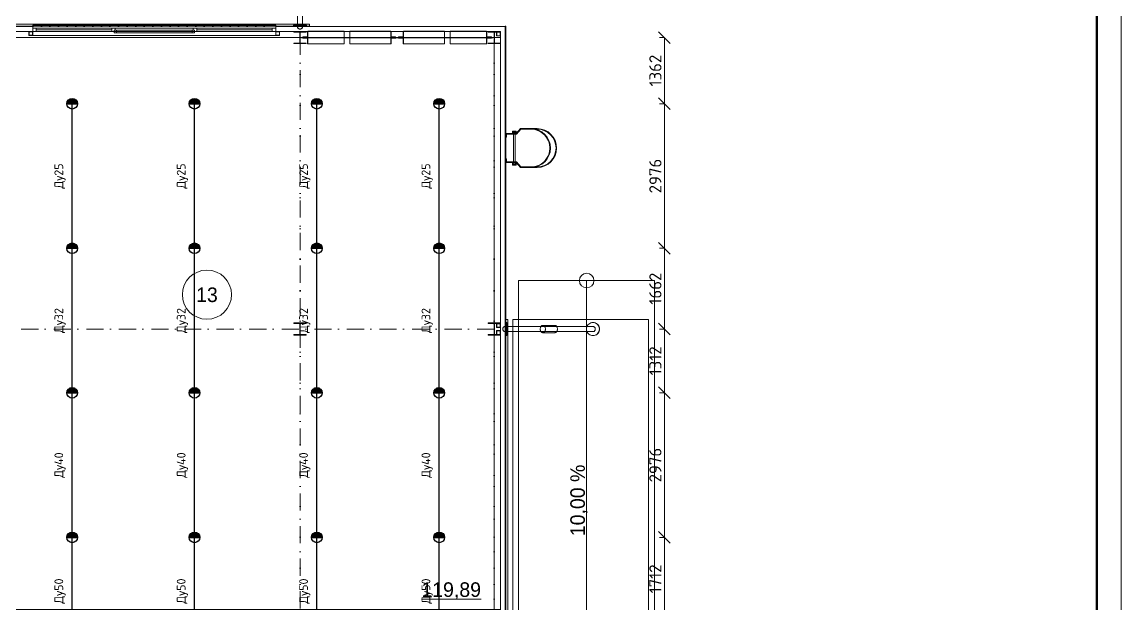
# Model space of a CAD drawing. Header units: millimetres. Extents: x 0 to 2118900, y -20000 to 84100.
# Drawn here: x 896277 to 918900, y 52340 to 64321 of the extents above; entities that cross this region are included whole.
import ezdxf
from ezdxf.enums import TextEntityAlignment as Align

# ---------------------------------------------------------------- set-up
doc = ezdxf.new("R2010")
doc.units = ezdxf.units.MM
for name, pattern in [('Dot & Dashed', [670.277762, 352.777767, -176.388884, 0, -141.111112]), ('Крупный пунктир', [634.99999, 0, -634.99999]), ('Пунктирная', [176.388884, 0, -176.388884])]:
    doc.linetypes.add(name, pattern=pattern)
for name, color, linetype, lineweight in [('АР_подоснова', 8, 'Continuous', 13), ('ПТ_В22_расп', 6, 'Continuous', 30), ('ПТ_оросители', 7, 'Continuous', 25), ('ПТ_размеры', 7, 'Continuous', 13), ('ПТ_рамка', 7, 'Continuous', 50), ('ПТ_рамка_тонк', 7, 'Continuous', 18), ('ПТ_текст', 7, 'Continuous', 18)]:
    doc.layers.add(name, color=color, linetype=linetype, lineweight=lineweight)
doc.styles.add('АР_текст_1', font='arial.ttf')
doc.styles.add('АР_текст_2', font='ARIALN.TTF')
doc.styles.add('ПТ', font='isocpeur.ttf')
doc.dimstyles.new('ПТ100', dxfattribs={"dimscale": 100, "dimtxt": 2.5, "dimasz": 1.2, "dimexe": 1, "dimexo": 0, "dimgap": 0.6, "dimtad": 1, "dimdec": 0, "dimtxsty": 'ПТ', "dimtsz": 1.2, "dimcen": 2.5, "dimclrd": 7, "dimclre": 7, "dimclrt": 7, "dimazin": 3, "dimtfac": 1, "dimtmove": 0, "dimatfit": 3, "dimlwd": 13, "dimlwe": 13, "dimarcsym": 0})

# ---------------------------------------------------------------- blocks, each defined once
blk = doc.blocks.new('Перекрытие_1101', base_point=(98125, 40125))
at = {"color": 0, "linetype": 'Continuous', "lineweight": -2, "flags": 128}
blk.add_lwpolyline([(98125, 40125), (51875, 40125), (51875, 29425), (46123, 29425), (46123, 40125), (-125, 40125), (-125, -125), (46125, -125), (46125, 10575), (51875, 10575), (51875, -125), (98125, -125)], close=True, dxfattribs=at)
blk = doc.blocks.new('Конструктор Кровли 27')
at = {"color": 0, "linetype": 'Continuous', "lineweight": -2, "flags": 128}
blk.add_lwpolyline([(0, 46123), (0, 0), (40000, 0), (40000, 46125), (29425, 46125), (29425, 51875), (40000, 51875), (40000, 98000), (0, 98000), (0, 51875), (10575, 51875), (10575, 46123)], close=True, dxfattribs=at)
blk = doc.blocks.new('Колонна SHS ГК 271')
at = {"color": 0, "linetype": 'Continuous', "lineweight": -2}
for p, q in [((40, 40), (-40, 40)), ((-40, 40), (-40, -40)), ((-36.4, -36.4), (-36.4, 36.4)), ((-36.4, 36.4), (36.4, 36.4)), ((36.4, 36.4), (36.4, -36.4)), ((40, -40), (40, 40)), ((-40, -40), (40, -40)), ((36.4, -36.4), (-36.4, -36.4))]:
    blk.add_line(p, q, dxfattribs=at)
blk = doc.blocks.new('Труба Квадратного Сечения ГК SHS 27_30')
at = {"color": 0, "linetype": 'Continuous', "lineweight": -2}
for p, q in [((2500, 40), (0, 40)), ((0, 40), (0, 0)), ((0, 0), (0, -40)), ((5000, 40), (2500, 40)), ((5000, 0), (5000, 40)), ((5000, -40), (5000, 0)), ((0, -40), (2500, -40)), ((2500, -40), (5000, -40))]:
    blk.add_line(p, q, dxfattribs=at)
blk = doc.blocks.new('Стена_550', base_point=(3803, 40236))
at = {"color": 0, "linetype": 'Continuous', "lineweight": -2}
blk.add_line((3803, 40237), (94198, 40237), dxfattribs=at)
at = {"color": 0, "linetype": 'Continuous', "lineweight": -2, "flags": 128}
for points in [[(94198, 40276), (3803, 40276)], [(94198, 40237), (94198, 40276)], [(3803, 40236), (94198, 40236)], [(94198, 40236), (94198, 40237)]]:
    blk.add_lwpolyline(points, dxfattribs=at)
blk = doc.blocks.new('Кладовая_13_13', base_point=(92645, 34680))
at = {"color": 0, "linetype": 'Continuous', "lineweight": -2}
blk.add_line((96498, 28437), (97726, 28437), dxfattribs=at)
for start, end in [(0, 180), (180, 0)]:
    blk.add_arc((92084, 34708), 506, start, end, dxfattribs=at)
at = {"color": 0, "lineweight": -2, "style": 'АР_текст_1'}
for tag, p in [('ROOM_NUMBER', (92084, 34706)), ('ROOM_AREA', (97112, 28637))]:
    blk.add_attdef(tag, text='', height=300, dxfattribs=at).set_placement(p, align=Align.MIDDLE_CENTER)
blk = doc.blocks.new('Перекрытие_912', base_point=(95650, 40004))
at = {"color": 0, "linetype": 'Continuous', "lineweight": -2, "flags": 128}
blk.add_lwpolyline([(95650, 40004), (96350, 40004), (96350, 39996), (95650, 39996)], close=True, dxfattribs=at)
blk = doc.blocks.new('Перекрытие_1012', base_point=(94030, 39996))
at = {"color": 0, "linetype": 'Continuous', "lineweight": -2, "flags": 128}
blk.add_lwpolyline([(94030, 39996), (94380, 39996), (94380, 40004), (94030, 40004)], close=True, dxfattribs=at)
blk = doc.blocks.new('Перекрытие_1111', base_point=(97620, 39996))
at = {"color": 0, "linetype": 'Continuous', "lineweight": -2, "flags": 128}
blk.add_lwpolyline([(97620, 39996), (97970, 39996), (97970, 40004), (97620, 40004)], close=True, dxfattribs=at)
blk = doc.blocks.new('Морф_510')
at = {"color": 0, "linetype": 'Continuous', "lineweight": -2, "flags": 128}
for points in [[(96734, 40004), (96734, 39996)], [(97321, 40004), (96734, 40004)], [(96734, 39996), (97321, 39996)], [(97321, 39996), (97321, 40004)]]:
    blk.add_lwpolyline(points, dxfattribs=at)
blk = doc.blocks.new('Морф_610')
at = {"color": 0, "linetype": 'Continuous', "lineweight": -2, "flags": 128}
for points in [[(94679, 40004), (95265, 40004)], [(94679, 39996), (94679, 40004)], [(95265, 39996), (94679, 39996)], [(95265, 40004), (95265, 39996)]]:
    blk.add_lwpolyline(points, dxfattribs=at)
blk = doc.blocks.new('Стена_760', base_point=(98225, 34003))
at = {"color": 0, "linetype": 'Continuous', "lineweight": -2, "flags": 128}
for points in [[(98235, 40225), (98225, 40225)], [(98225, 40225), (98225, 34003)], [(98235, 34003), (98235, 40225)], [(98225, 34003), (98235, 34003)]]:
    blk.add_lwpolyline(points, dxfattribs=at)
blk = doc.blocks.new('Стена_770', base_point=(98225, 34003))
at = {"color": 0, "linetype": 'Continuous', "lineweight": -2, "flags": 128}
for points in [[(98235, 40235), (98225, 40235)], [(98225, 40235), (98225, 34003)], [(98235, 34003), (98235, 40235)], [(98225, 34003), (98235, 34003)]]:
    blk.add_lwpolyline(points, dxfattribs=at)
blk = doc.blocks.new('Стена_780', base_point=(98225, 33998))
at = {"color": 0, "linetype": 'Continuous', "lineweight": -2, "flags": 128}
for points in [[(98225, 33998), (98225, 28003)], [(98235, 33998), (98225, 33998)], [(98235, 28003), (98235, 33998)], [(98225, 28003), (98235, 28003)]]:
    blk.add_lwpolyline(points, dxfattribs=at)
blk = doc.blocks.new('Стена_790', base_point=(98225, 33998))
at = {"color": 0, "linetype": 'Continuous', "lineweight": -2, "flags": 128}
for points in [[(98225, 33998), (98225, 28003)], [(98235, 33998), (98225, 33998)], [(98235, 28003), (98235, 33998)], [(98225, 28003), (98235, 28003)]]:
    blk.add_lwpolyline(points, dxfattribs=at)
blk = doc.blocks.new('Колонна Универсальная 270')
at = {"color": 0, "linetype": 'Continuous', "lineweight": -2}
for p, q in [((125, 125), (-125, 125)), ((-125, 125), (-125, 113)), ((-125, 113), (-4, 113)), ((-4, 113), (-4, -113)), ((4, -113), (4, 113)), ((4, 113), (125, 113)), ((125, 113), (125, 125)), ((-4, -113), (-125, -113)), ((-125, -113), (-125, -125)), ((-125, -125), (125, -125)), ((125, -113), (4, -113)), ((125, -125), (125, -113))]:
    blk.add_line(p, q, dxfattribs=at)
blk = doc.blocks.new('Цилиндр 27')
at = {"color": 0, "linetype": 'Continuous', "lineweight": -2}
for p, q in [((-33, 17), (-35, 9)), ((-35, 9), (-35, 0)), ((-35, 0), (-35, -9)), ((-31, 25), (-33, 17)), ((-27, 32), (-31, 25)), ((-23, 38), (-27, 32)), ((-18, 43), (-23, 38)), ((-12, 47), (-18, 43)), ((-6, 49), (-12, 47)), ((0, 50), (-6, 49)), ((0, 50), (1831, 50)), ((1798, 17), (1796, 9)), ((1796, 9), (1796, 0)), ((1796, 0), (1796, -9)), ((1801, 25), (1798, 17)), ((1804, 32), (1801, 25)), ((1809, 38), (1804, 32)), ((1814, 43), (1809, 38)), ((1819, 47), (1814, 43)), ((1825, 49), (1819, 47)), ((1831, 50), (1825, 49)), ((1837, 49), (1831, 50)), ((1843, 47), (1837, 49)), ((1849, 43), (1843, 47)), ((1854, 38), (1849, 43)), ((1858, 32), (1854, 38)), ((1862, 25), (1858, 32)), ((1865, 17), (1862, 25)), ((1866, 9), (1865, 17)), ((1867, 0), (1866, 9)), ((1866, -9), (1867, 0)), ((-35, -9), (-33, -17)), ((-33, -17), (-31, -25)), ((-31, -25), (-27, -32)), ((-27, -32), (-23, -38)), ((-23, -38), (-18, -43)), ((-18, -43), (-12, -47)), ((-12, -47), (-6, -49)), ((-6, -49), (0, -50)), ((0, -50), (1831, -50)), ((1796, -9), (1798, -17)), ((1798, -17), (1801, -25)), ((1801, -25), (1804, -32)), ((1804, -32), (1809, -38)), ((1809, -38), (1814, -43)), ((1814, -43), (1819, -47)), ((1819, -47), (1825, -49)), ((1825, -49), (1831, -50)), ((1831, -50), (1837, -49)), ((1837, -49), (1843, -47)), ((1843, -47), (1849, -43)), ((1849, -43), (1854, -38)), ((1854, -38), (1858, -32)), ((1858, -32), (1862, -25)), ((1862, -25), (1865, -17)), ((1865, -17), (1866, -9))]:
    blk.add_line(p, q, dxfattribs=at)
blk = doc.blocks.new('Цилиндр 27_3')
at = {"color": 0, "linetype": 'Continuous', "lineweight": -2}
for p, q in [((0, 134), (0, 132)), ((0, 134), (30, 134)), ((0, 132), (0, 126)), ((0, 126), (0, 116)), ((0, 116), (0, 102)), ((0, 102), (0, 86)), ((0, 86), (0, 67)), ((0, 67), (0, 46)), ((0, 46), (0, 23)), ((0, 23), (0, 0)), ((0, 0), (0, -23)), ((30, 134), (30, 132)), ((30, 132), (30, 126)), ((30, 126), (30, 116)), ((30, 116), (30, 102)), ((30, 102), (30, 86)), ((30, 86), (30, 67)), ((30, 67), (30, 46)), ((30, 46), (30, 23)), ((30, 23), (30, 0)), ((30, 0), (30, -23)), ((0, -23), (0, -46)), ((0, -46), (0, -67)), ((0, -67), (0, -86)), ((0, -86), (0, -102)), ((0, -102), (0, -116)), ((0, -116), (0, -126)), ((0, -126), (0, -132)), ((0, -132), (0, -134)), ((0, -134), (30, -134)), ((30, -23), (30, -46)), ((30, -46), (30, -67)), ((30, -67), (30, -86)), ((30, -86), (30, -102)), ((30, -102), (30, -116)), ((30, -116), (30, -126)), ((30, -126), (30, -132)), ((30, -132), (30, -134))]:
    blk.add_line(p, q, dxfattribs=at)
blk = doc.blocks.new('Двутавp К 26020-83 27_40')
at = {"color": 0, "linetype": 'Крупный пунктир', "lineweight": -2}
blk.add_line((0, 0), (39750, 0), dxfattribs=at)
blk = doc.blocks.new('Морф_3510')
at = {"color": 0, "linetype": 'Continuous', "lineweight": -2, "flags": 128}
for points in [[(96029, 39996), (96132, 39996)], [(96030, 39990), (96029, 39995), (96029, 39996)], [(96122, 39984), (96115, 39988), (96034, 39988), (96030, 39990)], [(96127, 39873), (96126, 39878), (96126, 39975), (96122, 39984)], [(96132, 39871), (96131, 39871), (96127, 39873)], [(96132, 39996), (96973, 39996)], [(96132, 39996), (96132, 39871)], [(96132, 39871), (96973, 39871)], [(96973, 39996), (96973, 39871)]]:
    blk.add_lwpolyline(points, dxfattribs=at)
blk = doc.blocks.new('Морф_3610')
at = {"color": 0, "linetype": 'Continuous', "lineweight": -2, "flags": 128}
for points in [[(97836, 39996), (97090, 39996)], [(97090, 39996), (97090, 39871)], [(97836, 39871), (97090, 39871)], [(97944, 39996), (97836, 39996)], [(97836, 39996), (97836, 39871)], [(97836, 39871), (97838, 39871), (97842, 39873)], [(97842, 39873), (97843, 39878), (97843, 39975), (97847, 39984)], [(97847, 39984), (97854, 39988), (97938, 39988), (97942, 39990)], [(97942, 39990), (97944, 39995), (97944, 39996)]]:
    blk.add_lwpolyline(points, dxfattribs=at)
blk = doc.blocks.new('Морф_3710')
at = {"color": 0, "linetype": 'Continuous', "lineweight": -2, "flags": 128}
for points in [[(96127, 40127), (96126, 40123), (96126, 40025), (96122, 40016)], [(96132, 40129), (96131, 40129), (96127, 40127)], [(96132, 40004), (96132, 40129)], [(96132, 40129), (96973, 40129)], [(96973, 40004), (96973, 40129)], [(96030, 40010), (96029, 40006), (96029, 40004)], [(96029, 40004), (96132, 40004)], [(96122, 40016), (96115, 40012), (96034, 40012), (96030, 40010)], [(96132, 40004), (96973, 40004)]]:
    blk.add_lwpolyline(points, dxfattribs=at)
blk = doc.blocks.new('Морф_3810')
at = {"color": 0, "linetype": 'Continuous', "lineweight": -2, "flags": 128}
for points in [[(97090, 40004), (97090, 40129)], [(97836, 40129), (97090, 40129)], [(97836, 40129), (97838, 40129), (97842, 40127)], [(97836, 40004), (97836, 40129)], [(97842, 40127), (97843, 40123), (97843, 40025), (97847, 40016)], [(97836, 40004), (97090, 40004)], [(97944, 40004), (97836, 40004)], [(97847, 40016), (97854, 40012), (97938, 40012), (97942, 40010)], [(97942, 40010), (97944, 40006), (97944, 40004)]]:
    blk.add_lwpolyline(points, dxfattribs=at)
blk = doc.blocks.new('Морф_3910')
at = {"color": 0, "linetype": 'Continuous', "lineweight": -2, "flags": 128}
for points in [[(95867, 39996), (95026, 39996)], [(95026, 39996), (95026, 39871)], [(95867, 39871), (95026, 39871)], [(95867, 39996), (95867, 39871)], [(95971, 39996), (95867, 39996)], [(95867, 39871), (95868, 39871), (95872, 39873)], [(95872, 39873), (95874, 39878), (95874, 39975), (95877, 39984)], [(95877, 39984), (95884, 39988), (95965, 39988), (95969, 39990)], [(95969, 39990), (95971, 39995), (95971, 39996)]]:
    blk.add_lwpolyline(points, dxfattribs=at)
blk = doc.blocks.new('Морф_4010')
at = {"color": 0, "linetype": 'Continuous', "lineweight": -2, "flags": 128}
for points in [[(94057, 39990), (94056, 39995), (94056, 39996)], [(94056, 39996), (94163, 39996)], [(94153, 39984), (94145, 39988), (94061, 39988), (94057, 39990)], [(94158, 39873), (94156, 39878), (94156, 39975), (94153, 39984)], [(94163, 39871), (94162, 39871), (94158, 39873)], [(94163, 39996), (94909, 39996)], [(94163, 39996), (94163, 39871)], [(94163, 39871), (94909, 39871)], [(94909, 39996), (94909, 39871)]]:
    blk.add_lwpolyline(points, dxfattribs=at)
blk = doc.blocks.new('Морф_4110')
at = {"color": 0, "linetype": 'Continuous', "lineweight": -2, "flags": 128}
for points in [[(95026, 40004), (95026, 40129)], [(95867, 40129), (95026, 40129)], [(95867, 40004), (95867, 40129)], [(95867, 40129), (95868, 40129), (95872, 40127)], [(95872, 40127), (95874, 40123), (95874, 40025), (95877, 40016)], [(95867, 40004), (95026, 40004)], [(95971, 40004), (95867, 40004)], [(95877, 40016), (95884, 40012), (95965, 40012), (95969, 40010)], [(95969, 40010), (95971, 40006), (95971, 40004)]]:
    blk.add_lwpolyline(points, dxfattribs=at)
blk = doc.blocks.new('Морф_4210')
at = {"color": 0, "linetype": 'Continuous', "lineweight": -2, "flags": 128}
for points in [[(94158, 40127), (94156, 40123), (94156, 40025), (94153, 40016)], [(94163, 40129), (94162, 40129), (94158, 40127)], [(94163, 40004), (94163, 40129)], [(94163, 40129), (94909, 40129)], [(94909, 40004), (94909, 40129)], [(94057, 40010), (94056, 40006), (94056, 40004)], [(94056, 40004), (94163, 40004)], [(94153, 40016), (94145, 40012), (94061, 40012), (94057, 40010)], [(94163, 40004), (94909, 40004)]]:
    blk.add_lwpolyline(points, dxfattribs=at)
blk = doc.blocks.new('Стена_980', base_point=(98125, 40125))
at = {"color": 0, "linetype": 'Continuous', "lineweight": -2, "flags": 128}
for points in [[(98225, 40225), (98125, 40225)], [(98125, 40125), (98125, 28225)], [(98225, -125), (98225, 40225)]]:
    blk.add_lwpolyline(points, dxfattribs=at)
blk = doc.blocks.new('Горизонтальное Многостворчатое Окно 27')
at = {"color": 0, "linetype": 'Continuous', "lineweight": -2}
for p, q in [((-2500, 0), (2500, 0)), ((-2500, 0), (-2430, 0)), ((-2500, -70), (-2500, 0)), ((-2500, -70), (-2500, 0)), ((-2430, 0), (-2430, -70)), ((-2430, 0), (-873, 0)), ((-873, -70), (-873, 0)), ((-873, 0), (-838, 0)), ((-838, 0), (-828, 0)), ((-828, 25), (-778, 25)), ((-828, -25), (-828, 25)), ((-828, 0), (-828, -25)), ((-778, 25), (778, 25)), ((-778, 25), (-778, -25)), ((-778, 25), (778, 25)), ((-778, 0), (778, 0)), ((778, -25), (778, 25)), ((778, 25), (828, 25)), ((828, 25), (828, -25)), ((828, -25), (828, 0)), ((828, 0), (838, 0)), ((838, 0), (873, 0)), ((873, 0), (873, -70)), ((873, 0), (2430, 0)), ((2430, -70), (2430, 0)), ((2430, 0), (2500, 0)), ((2500, -70), (2500, 0)), ((2500, -70), (2500, 0)), ((-2430, -70), (-2500, -70)), ((-2500, -100), (-2500, -70)), ((-2500, -100), (-2500, -130)), ((-2500, -130), (2500, -130)), ((-2430, -35), (-873, -35)), ((-873, -70), (-2430, -70)), ((-838, -70), (-873, -70)), ((-803, -70), (-838, -70)), ((-828, -25), (-803, -25)), ((-778, -25), (-828, -25)), ((-803, -25), (-803, -70)), ((803, -70), (-803, -70)), ((778, -25), (-778, -25)), ((828, -25), (778, -25)), ((803, -70), (803, -25)), ((803, -25), (828, -25)), ((838, -70), (803, -70)), ((873, -70), (838, -70)), ((873, -35), (2430, -35)), ((2430, -70), (873, -70)), ((2500, -70), (2430, -70)), ((2500, -100), (2500, -70)), ((2500, -130), (2500, -100))]:
    blk.add_line(p, q, dxfattribs=at)
at = {"color": 0, "linetype": 'Пунктирная', "lineweight": -2}
blk.add_line((-2500, -100), (2500, -100), dxfattribs=at)
blk = doc.blocks.new('Стена_1020', base_point=(-125, 40125))
at = {"color": 0, "linetype": 'Continuous', "lineweight": -2}
for p, q in [((88500, 40225), (88500, 40195)), ((88500, 40195), (88500, 40125)), ((93500, 40225), (93500, 40195)), ((93500, 40195), (93500, 40125))]:
    blk.add_line(p, q, dxfattribs=at)
at = {"color": 0, "linetype": 'Continuous', "lineweight": -2, "flags": 128}
for points in [[(88500, 40225), (87500, 40225)], [(87500, 40125), (88500, 40125)], [(98125, 40225), (93500, 40225)], [(93500, 40125), (98125, 40125)]]:
    blk.add_lwpolyline(points, dxfattribs=at)
at = {"color": 0, "linetype": 'Continuous', "lineweight": -2, "xscale": -1, "zscale": 1000, "rotation": 180}
blk.add_blockref('Горизонтальное Многостворчатое Окно 27', (91000, 40125), dxfattribs=at)
blk = doc.blocks.new('Стена_1030', base_point=(98235, 34200))
at = {"color": 0, "linetype": 'Continuous', "lineweight": -2}
blk.add_line((98236, 34200), (98236, 5700), dxfattribs=at)
at = {"color": 0, "linetype": 'Continuous', "lineweight": -2, "flags": 128}
for points in [[(98235, 34200), (98235, 5700)], [(98235, 34200), (98236, 34200)], [(98236, 34200), (98275, 34200)], [(98275, 5700), (98275, 34200)]]:
    blk.add_lwpolyline(points, dxfattribs=at)
blk = doc.blocks.new('Крыша_1', base_point=(0, 0))
at = {"color": 0, "linetype": 'Continuous', "lineweight": -2, "flags": 128}
for points in [[(51875, 40000), (98000, 40000)], [(98000, 40000), (98000, 0)]]:
    blk.add_lwpolyline(points, dxfattribs=at)
blk = doc.blocks.new('Стандартный Маркер Сетки_41')
at = {"color": 0, "linetype": 'Dot & Dashed', "lineweight": -2}
for q in [(55187, 0), (0, 0)]:
    blk.add_line((0, 0), q, dxfattribs=at)
at = {"color": 0, "lineweight": -2, "style": 'АР_текст_1'}
blk.add_attdef('AC_MarkerText_1', text='', height=300, rotation=90, dxfattribs=at).set_placement((55368, -69), align=Align.TOP_CENTER)
blk = doc.blocks.new('Пандус Прямой 27_50')
at = {"color": 0, "linetype": 'Continuous', "lineweight": -2}
for p, q in [((0, -1400), (0, 1400)), ((0, 1400), (9000, 1400)), ((9000, 0), (7623, 1400)), ((9000, -1400), (9000, 1400)), ((0, 0), (9000, 0)), ((7623, -1400), (9000, 0)), ((0, -1400), (9000, -1400))]:
    blk.add_line(p, q, dxfattribs=at)
at = {"color": 0, "linetype": 'Continuous', "lineweight": -2, "flags": 128}
blk.add_lwpolyline([(150, 0, 1), (-150, 0, 1)], format="xyb", close=True, dxfattribs=at)
at = {"color": 0, "lineweight": -2, "style": 'АР_текст_2'}
blk.add_attdef('ac_bottomlevel', text='', height=300, dxfattribs=at).set_placement((4500, 159), align=Align.MIDDLE_CENTER)
blk = doc.blocks.new('Лист Профилированный 27_2')
at = {"color": 0, "linetype": 'Continuous', "lineweight": -2, "flags": 128}
blk.add_lwpolyline([(0, 200), (0, 0), (28400, 0), (28400, 200), (28400, 2595), (28400, 2795), (0, 2795), (0, 2595)], close=True, dxfattribs=at)
blk = doc.blocks.new('Цилиндр 27_2')
at = {"color": 0, "linetype": 'Continuous', "lineweight": -2}
for p, q in [((-132, 23), (-134, 0)), ((-126, 46), (-132, 23)), ((-128, 23), (-130, 0)), ((-122, 46), (-128, 23)), ((-116, 67), (-126, 46)), ((-112, 67), (-122, 46)), ((-102, 86), (-116, 67)), ((-99, 86), (-112, 67)), ((-86, 102), (-102, 86)), ((-82, 102), (-99, 86)), ((-67, 116), (-86, 102)), ((-63, 116), (-82, 102)), ((-46, 126), (-67, 116)), ((-42, 126), (-63, 116)), ((-23, 132), (-46, 126)), ((-20, 132), (-42, 126)), ((0, 134), (-23, 132)), ((3, 134), (-20, 132)), ((0, 134), (3, 134)), ((27, 132), (3, 134)), ((49, 126), (27, 132)), ((70, 116), (49, 126)), ((89, 102), (70, 116)), ((106, 86), (89, 102)), ((119, 67), (106, 86)), ((129, 46), (119, 67)), ((135, 23), (129, 46)), ((137, 0), (135, 23)), ((135, -23), (137, 0)), ((-134, 0), (-132, -23)), ((-132, -23), (-126, -46)), ((-130, 0), (-128, -23)), ((-128, -23), (-122, -46)), ((-126, -46), (-116, -67)), ((-122, -46), (-112, -67)), ((-116, -67), (-102, -86)), ((-112, -67), (-99, -86)), ((-102, -86), (-86, -102)), ((-99, -86), (-82, -102)), ((-86, -102), (-67, -116)), ((-82, -102), (-63, -116)), ((-67, -116), (-46, -126)), ((-63, -116), (-42, -126)), ((-46, -126), (-23, -132)), ((-42, -126), (-20, -132)), ((-23, -132), (0, -134)), ((-20, -132), (3, -134)), ((0, -134), (3, -134)), ((3, -134), (27, -132)), ((27, -132), (49, -126)), ((49, -126), (70, -116)), ((70, -116), (89, -102)), ((89, -102), (106, -86)), ((106, -86), (119, -67)), ((119, -67), (129, -46)), ((129, -46), (135, -23))]:
    blk.add_line(p, q, dxfattribs=at)
blk = doc.blocks.new('Цилиндр 27_4')
at = {"color": 0, "linetype": 'Continuous', "lineweight": -2}
for p, q in [((-52, 13), (-53, 0)), ((-53, 0), (-52, -13)), ((-50, 26), (-52, 13)), ((-46, 37), (-50, 26)), ((-41, 48), (-46, 37)), ((-34, 57), (-41, 48)), ((-27, 65), (-34, 57)), ((-18, 70), (-27, 65)), ((-9, 74), (-18, 70)), ((0, 75), (-9, 74)), ((0, 75), (248, 75)), ((196, 13), (195, 0)), ((195, 0), (196, -13)), ((198, 26), (196, 13)), ((202, 37), (198, 26)), ((208, 48), (202, 37)), ((214, 57), (208, 48)), ((222, 65), (214, 57)), ((230, 70), (222, 65)), ((239, 74), (230, 70)), ((248, 75), (239, 74)), ((257, 74), (248, 75)), ((266, 70), (257, 74)), ((275, 65), (266, 70)), ((282, 57), (275, 65)), ((289, 48), (282, 57)), ((294, 37), (289, 48)), ((298, 26), (294, 37)), ((300, 13), (298, 26)), ((301, 0), (300, 13)), ((300, -13), (301, 0)), ((-52, -13), (-50, -26)), ((-50, -26), (-46, -37)), ((-46, -37), (-41, -48)), ((-41, -48), (-34, -57)), ((-34, -57), (-27, -65)), ((-27, -65), (-18, -70)), ((-18, -70), (-9, -74)), ((-9, -74), (0, -75)), ((0, -75), (248, -75)), ((196, -13), (198, -26)), ((198, -26), (202, -37)), ((202, -37), (208, -48)), ((208, -48), (214, -57)), ((214, -57), (222, -65)), ((222, -65), (230, -70)), ((230, -70), (239, -74)), ((239, -74), (248, -75)), ((248, -75), (257, -74)), ((257, -74), (266, -70)), ((266, -70), (275, -65)), ((275, -65), (282, -57)), ((282, -57), (289, -48)), ((289, -48), (294, -37)), ((294, -37), (298, -26)), ((298, -26), (300, -13))]:
    blk.add_line(p, q, dxfattribs=at)
blk = doc.blocks.new('Лестница с Ограждением 27')
at = {"color": 0, "linetype": 'Continuous', "lineweight": -2}
for p, q in [((-311.1, -152.4), (-336.5, -152.4)), ((-336.5, -152.4), (-336.5, -203.2)), ((-336.5, -203.2), (-311.1, -203.2)), ((-311.1, -203.2), (-311.1, -152.4)), ((311.1, -152.4), (336.5, -152.4)), ((311.1, -203.2), (311.1, -152.4)), ((336.5, -203.2), (311.1, -203.2)), ((336.5, -152.4), (336.5, -203.2))]:
    blk.add_line(p, q, dxfattribs=at)
at = {"color": 0, "linetype": 'Continuous', "lineweight": -2, "flags": 128}
for points in [[(222.2, 0), (298.4, 0), (298.4, -215.9), (400, -304.8), (400, -647.7, -1), (-400, -647.7), (-400, -304.8), (-298.4, -215.9), (-298.4, 0), (-222.2, 0), (-222.2, -12.7), (-285.7, -12.7), (-285.7, -222.25), (-387.3, -311.15), (-387.3, -647.7, 1), (387.3, -647.7), (387.3, -311.15), (285.7, -222.25), (285.7, -12.7), (222.2, -12.7)], [(222.2, 0), (298.4, 0), (298.4, -215.9), (400, -304.8), (400, -520.7, -1), (-400, -520.7), (-400, -304.8), (-298.4, -215.9), (-298.4, 0), (-222.2, 0), (-222.2, -12.7), (-285.7, -12.7), (-285.7, -222.25), (-387.3, -311.15), (-387.3, -520.7, 1), (387.3, -520.7), (387.3, -311.15), (285.7, -222.25), (285.7, -12.7), (222.2, -12.7)]]:
    blk.add_lwpolyline(points, format="xyb", close=True, dxfattribs=at)
for points in [[(-298.4, -139.7), (-349.2, -139.7), (-349.2, -215.9), (-298.4, -215.9)], [(-285.7, -162.8), (-285.7, -192.8), (285.7, -192.8), (285.7, -162.8)], [(298.4, -139.7), (298.4, -215.9), (349.2, -215.9), (349.2, -139.7)]]:
    blk.add_lwpolyline(points, close=True, dxfattribs=at)
blk = doc.blocks.new('AR_F2')
at = {"layer": 'АР_подоснова', "linetype": 'Dot & Dashed'}
for p, q in [((98125, 40000), (-4800, 40000)), ((98000, 34000), (-4800, 34000))]:
    blk.add_line(p, q, dxfattribs=at)
at = {"layer": 'АР_подоснова', "linetype": 'Continuous', "flags": 128}
blk.add_lwpolyline([(88050, 40125), (88050, 28225), (98125, 28225), (98125, 40125)], close=True, dxfattribs=at)
at = {"layer": 'АР_подоснова', "linetype": 'Continuous', "xscale": -1, "zscale": 1000}
for name, p, rotation in [('Цилиндр 27', (94000, 42042), 90), ('Колонна SHS ГК 271', (88460, 40085), 180), ('Колонна SHS ГК 271', (93540, 40085), 180), ('Цилиндр 27_3', (94000, 40255), 90), ('Лестница с Ограждением 27', (98235, 37725), 90), ('Лист Профилированный 27_2', (101175, 34200), 90)]:
    blk.add_blockref(name, p, dxfattribs=dict(at, rotation=rotation))
at = {"layer": 'АР_подоснова'}
for name, p in [('Стена_550', (3803, 40236)), ('Стена_1020', (-125, 40125)), ('Стена_980', (98125, 40125)), ('Стена_770', (98225, 34003)), ('Стена_760', (98225, 34003)), ('Стена_1030', (98235, 34200)), ('Стена_780', (98225, 33998)), ('Стена_790', (98225, 33998))]:
    blk.add_blockref(name, p, dxfattribs=at)
at = {"layer": 'АР_подоснова', "linetype": 'Continuous'}
for name, p in [('Перекрытие_1101', (98125, 40125)), ('Морф_4210', (0, 0)), ('Морф_4110', (0, 0)), ('Морф_3710', (0, 0)), ('Морф_3810', (0, 0)), ('Крыша_1', (0, 0)), ('Перекрытие_1012', (94030, 39996)), ('Морф_4010', (0, 0)), ('Морф_610', (0, 0)), ('Морф_3910', (0, 0)), ('Перекрытие_912', (95650, 40004)), ('Морф_3510', (0, 0)), ('Морф_510', (0, 0)), ('Морф_3610', (0, 0)), ('Перекрытие_1111', (97620, 39996))]:
    blk.add_blockref(name, p, dxfattribs=at)
at = {"layer": 'АР_подоснова', "linetype": 'Continuous', "zscale": 1000}
for name, p, rotation in [('Труба Квадратного Сечения ГК SHS 27_30', (93500, 40085), 180), ('Труба Квадратного Сечения ГК SHS 27_30', (93500, 40085), 180), ('Колонна SHS ГК 271', (98085, 40073), 180), ('Конструктор Кровли 27', (0, 40000), 270), ('Стандартный Маркер Сетки_41', (94000, 40000), 270), ('Двутавp К 26020-83 27_40', (94000, 39875), 270), ('Стандартный Маркер Сетки_41', (98000, 40000), 270), ('Двутавp К 26020-83 27_40', (98000, 39875), 270)]:
    blk.add_blockref(name, p, dxfattribs=dict(at, rotation=rotation))
at = {"layer": 'АР_подоснова', "linetype": 'Continuous', "xscale": -1, "zscale": 1000}
for name, p in [('Колонна Универсальная 270', (94000, 40000)), ('Колонна Универсальная 270', (98000, 40000)), ('Колонна Универсальная 270', (98000, 40000)), ('Колонна Универсальная 270', (94000, 34000)), ('Колонна Универсальная 270', (98000, 34000)), ('Колонна SHS ГК 271', (98085, 34073)), ('Колонна SHS ГК 271', (98085, 33927)), ('Цилиндр 27', (100042, 34000)), ('Цилиндр 27_3', (98255, 34000)), ('Цилиндр 27_4', (99246, 34000)), ('Цилиндр 27_2', (100033, 34000))]:
    blk.add_blockref(name, p, dxfattribs=at)
at = {"layer": 'АР_подоснова', "linetype": 'Continuous'}
ref = blk.add_blockref('Кладовая_13_13', (92645, 34680), dxfattribs=at)
ref.add_attrib('ROOM_NUMBER', '13', dxfattribs={"layer": '0', "color": 0, "lineweight": 9, "height": 300}).set_placement((92084, 34706), align=Align.MIDDLE_CENTER)
ref.add_attrib('ROOM_AREA', '119,89', dxfattribs={"layer": '0', "color": 0, "lineweight": 9, "height": 300}).set_placement((97112, 28637), align=Align.MIDDLE_CENTER)
ref = blk.add_blockref('Пандус Прямой 27_50', (99900, 34999), dxfattribs=dict(at, xscale=-1, zscale=1000, rotation=90))
ref.add_attrib('ac_bottomlevel', '10,00 %', dxfattribs={"layer": '0', "color": 0, "lineweight": 0, "height": 300, "rotation": 90}).set_placement((99714, 30473), align=Align.MIDDLE_CENTER)
blk = doc.blocks.new('SPR_UP')
for p, q in [((-1.1, 0), (1.1, 0)), ((-1.08, 0.18), (1.08, 0.18)), ((-1.04, 0.37), (1.04, 0.37)), ((-0.95, 0.55), (0.95, 0.55)), ((-0.82, 0.73), (0.82, 0.73)), ((-0.61, 0.92), (0.61, 0.92))]:
    blk.add_line(p, q)
blk.add_circle((0, 0), 1.1)

msp = doc.modelspace()

# ---------------------------------------------------------------- linework, layer by layer
at = {"layer": 'ПТ_В22_расп'}
for p, q in [((897309, 59662), (897309, 62638)), ((899828, 59662), (899828, 62638)), ((902347, 59662), (902347, 62638)), ((904866, 59662), (904866, 62638)), ((897309, 56688), (897309, 59662)), ((899828, 56688), (899828, 59662)), ((902347, 56688), (902347, 59662)), ((904866, 56688), (904866, 59662)), ((897309, 53712), (897309, 56688)), ((899828, 53712), (899828, 56688)), ((902347, 53712), (902347, 56688)), ((904866, 53712), (904866, 56688)), ((897309, 51500), (897309, 53712)), ((899828, 51500), (899828, 53712)), ((902347, 51500), (902347, 53712)), ((904866, 51500), (904866, 53712))]:
    msp.add_line(p, q, dxfattribs=at)
at = {"layer": 'ПТ_рамка', "lineweight": 70}
msp.add_lwpolyline([(802000, 500), (918400, 500), (918400, 83600), (802000, 83600)], close=True, dxfattribs=at)
at = {"layer": 'ПТ_рамка_тонк', "lineweight": 13}
msp.add_lwpolyline([(800000, 0), (918900, 0), (918900, 84100), (800000, 84100)], close=True, dxfattribs=at)

# ---------------------------------------------------------------- block references
at = {"layer": 'АР_подоснова'}
msp.add_blockref('AR_F2', (808000, 24000), dxfattribs=at)
at = {"layer": 'ПТ_оросители', "xscale": 100, "yscale": 100}
for p in [(897309, 62638), (899828, 62638), (902347, 62638), (904866, 62638), (897309, 59662), (899828, 59662), (902347, 59662), (904866, 59662), (897309, 56688), (899828, 56688), (902347, 56688), (904866, 56688), (897309, 53712), (899828, 53712), (902347, 53712), (904866, 53712)]:
    msp.add_blockref('SPR_UP', p, dxfattribs=at)

# ---------------------------------------------------------------- texts
at = {"layer": 'ПТ_текст', "style": 'ПТ'}
for s, p in [('Ду25', (897179, 61150)), ('Ду25', (899698, 61150)), ('Ду25', (902217, 61150)), ('Ду25', (904736, 61150)), ('Ду32', (897179, 58175)), ('Ду32', (899698, 58175)), ('Ду32', (902217, 58175)), ('Ду32', (904736, 58175)), ('Ду40', (897179, 55200)), ('Ду40', (899698, 55200)), ('Ду40', (902217, 55200)), ('Ду40', (904736, 55200)), ('Ду50', (897179, 52606)), ('Ду50', (899698, 52606)), ('Ду50', (902217, 52606)), ('Ду50', (904736, 52606))]:
    msp.add_text(s, height=180, rotation=90, dxfattribs=at).set_placement(p, align=Align.BOTTOM_CENTER)

# ---------------------------------------------------------------- dimensions: what is measured, and where the dimension line sits
at = {"layer": 'ПТ_размеры'}
for base, p1, p2 in [((909500, 62638), (909500, 62638), (909500, 64000)), ((909500, 59662), (909500, 59662), (909500, 62638)), ((909500, 58000), (909500, 58000), (909500, 59662)), ((909500, 56688), (909500, 56688), (909500, 58000)), ((909500, 53712), (909500, 53712), (909500, 56688)), ((909500, 52000), (909500, 52000), (909500, 53712))]:
    msp.add_linear_dim(base=base, p1=p1, p2=p2, angle=90, dimstyle='ПТ100', dxfattribs=at).render()

doc.saveas('drawing.dxf')
